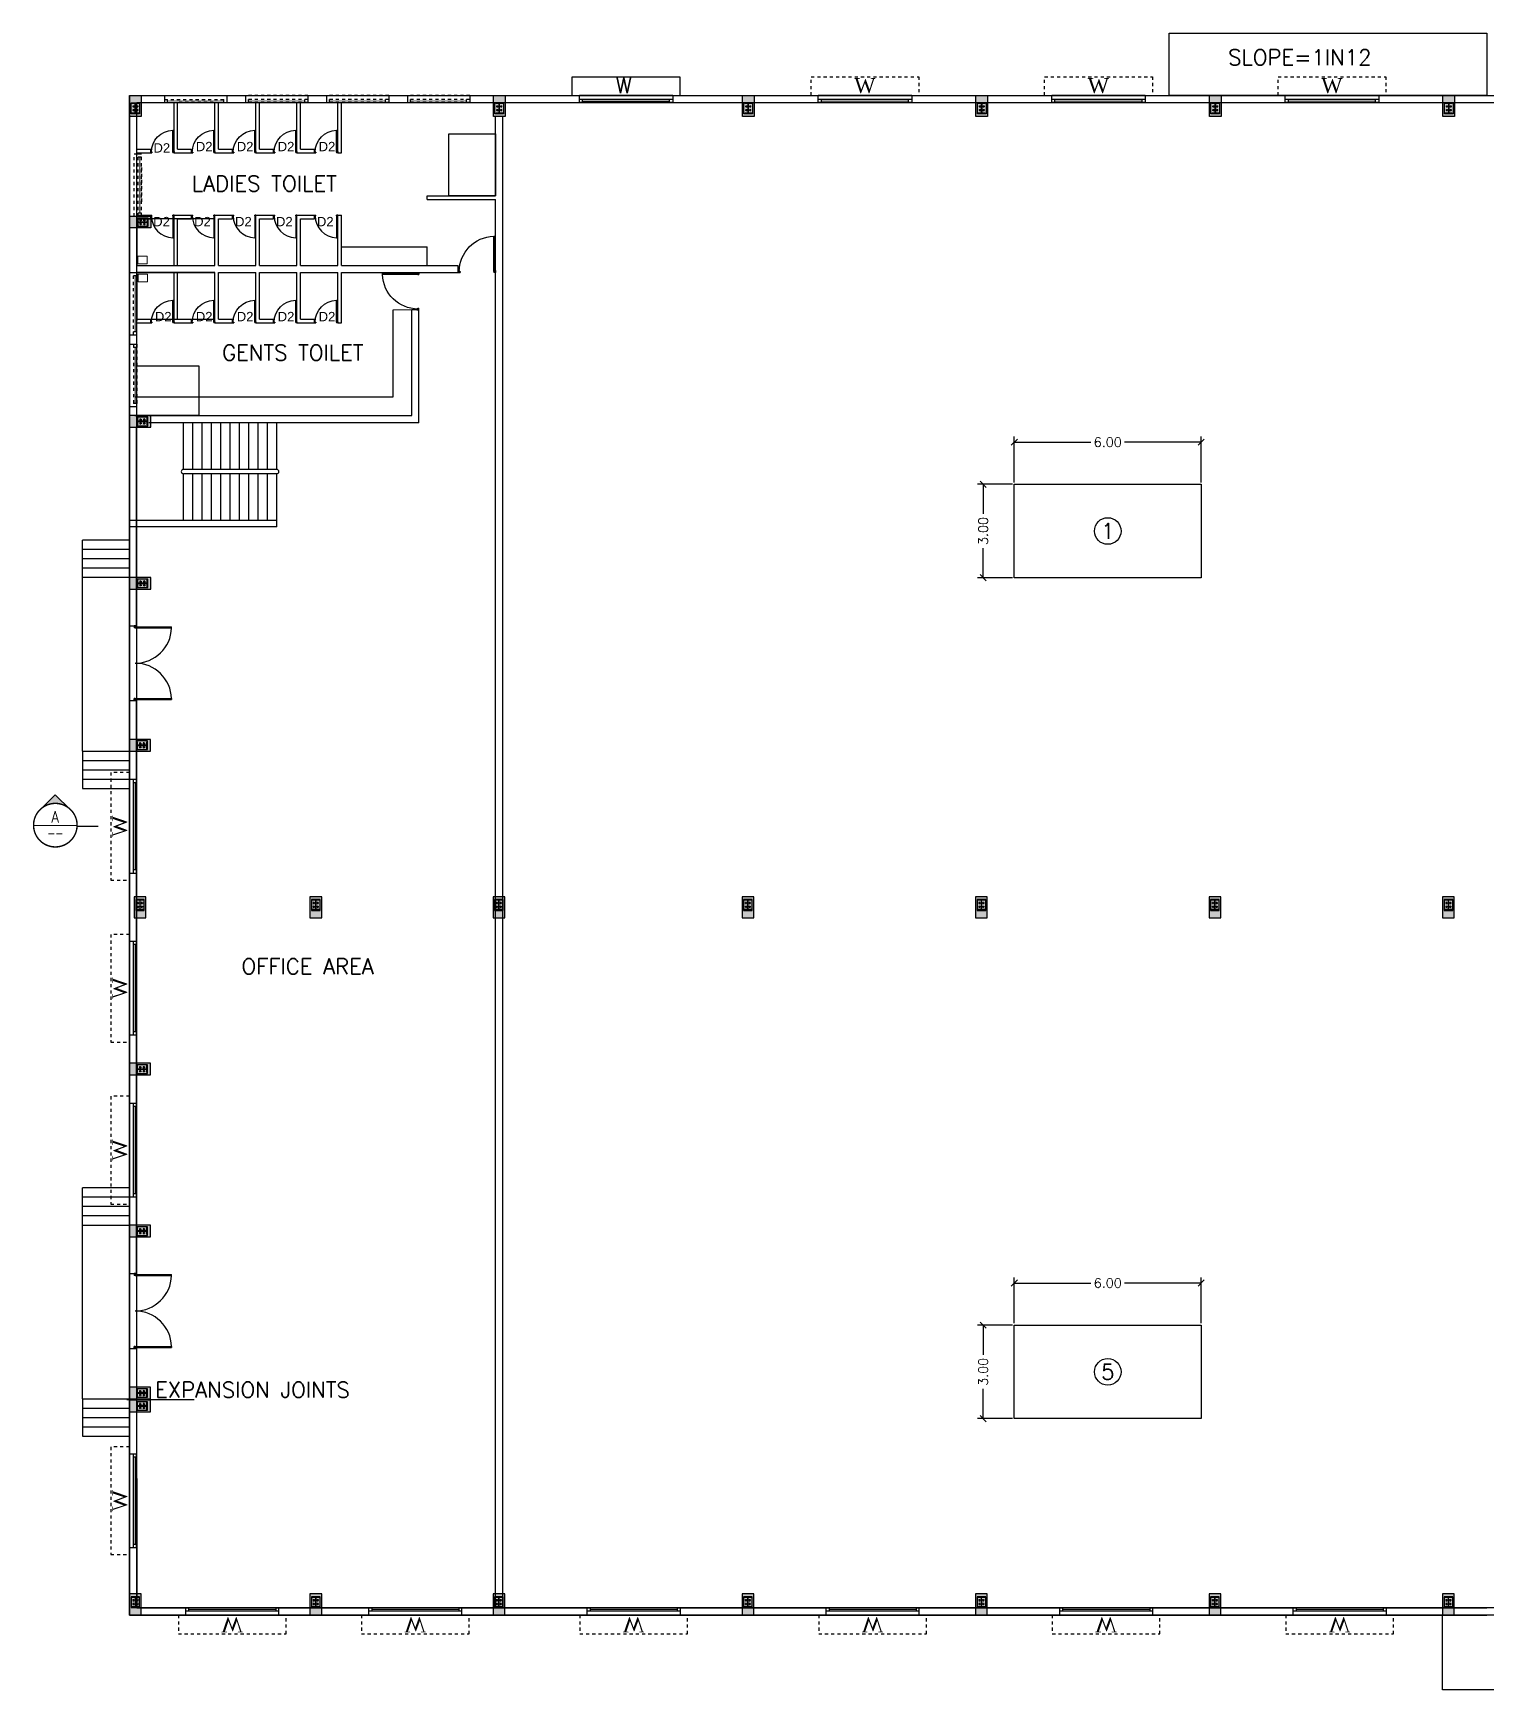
# Model space of a CAD drawing. Header units: metres. Extents: x 6804 to 7881, y 412 to 705.
# Drawn here: x 7270.3 to 7317, y 461.7 to 514.9 of the extents above; entities that cross this region are included whole.
import ezdxf
from ezdxf.enums import TextEntityAlignment as Align

# ---------------------------------------------------------------- set-up
doc = ezdxf.new("R2010")
doc.units = ezdxf.units.M
doc.header["$LTSCALE"] = 5
doc.header["$PDSIZE"] = -1
doc.linetypes.add('CONTINOUS', pattern=[0])
doc.linetypes.add('HIDDEN', pattern=[0.375, 0.25, -0.125])
doc.layers.get('0').update_dxf_attribs({"color": 8, "linetype": 'CONTINUOUS'})
doc.layers.get('DEFPOINTS').update_dxf_attribs({"color": 8, "linetype": 'CONTINUOUS'})
for name, color, linetype in [('BLK_1_COVERED_AREA', 140, 'CONTINUOUS'), ('BLK_1_FLR_0_BLT_UP_AREA', 45, 'CONTINUOUS'), ('BLK_1_FLR_0_CARPET_AREA', 14, 'CONTINUOUS'), ('BLK_1_FLR_0_REGULAR_ROOM_1', 4, 'CONTINUOUS'), ('BLK_1_FLR_0_URINAL', 235, 'CONTINUOUS'), ('BLK_1_FLR_0_WATER_CLOSET', 213, 'CONTINUOUS'), ('col', 8, 'CONTINUOUS'), ('DIM', 8, 'CONTINUOUS'), ('DOOR', 8, 'CONTINUOUS'), ('HATCH', 8, 'CONTINUOUS'), ('Steel', 1, 'CONTINUOUS'), ('TEXT NOTES', 200, 'CONTINUOUS'), ('thin', 1, 'CONTINUOUS'), ('WAL', 1, 'CONTINUOUS'), ('WALL', 3, 'CONTINUOUS'), ('WINDOW', 5, 'CONTINUOUS')]:
    doc.layers.add(name, color=color, linetype=linetype)
for name, color, linetype, lineweight in [('BLK_1_FLR_0_WASH', 243, 'CONTINUOUS', 5), ('C_ARCH_TEXT', 7, 'CONTINUOUS', 5), ('others', 8, 'CONTINUOUS', 15)]:
    doc.layers.add(name, color=color, linetype=linetype, lineweight=lineweight)
doc.styles.add('NOTES8-6', font='arial.ttf', dxfattribs={"height": 6})
doc.styles.add('ROMAND', font='ROMAND', dxfattribs={"height": 2.5})
doc.styles.add('ROMANS', font='romans')
doc.styles.add('ROMANTIC', font='romantic.ttf')
doc.styles.get("Standard").update_dxf_attribs({"font": 'arial.ttf'})
doc.dimstyles.new('FSO 100', dxfattribs={"dimtxt": 0.5, "dimasz": 0.5, "dimexe": 0.18, "dimexo": 0.0625, "dimgap": 0.09, "dimtad": 0, "dimzin": 0, "dimdsep": 46, "dimtxsty": 'ROMANS', "dimblk": 'OBLIQUE', "dimcen": 0.01, "dimclrd": 256, "dimclre": 256, "dimclrt": 7, "dimaunit": 1, "dimadec": 3, "dimazin": 0, "dimtfac": 1, "dimtofl": 0, "dimtmove": 1, "dimatfit": 3, "dimfxl": 0, "dimtolj": 1, "dimtzin": 0, "dimarcsym": 0})

# ---------------------------------------------------------------- blocks, each defined once
blk = doc.blocks.new('MFC1')
at = {"color": 252}
for p, q in [((-24, 60), (-96, 60)), ((-60, 96), (-60, 24)), ((96, 60), (24, 60)), ((60, 96), (60, 24)), ((-24, -60), (-96, -60)), ((-60, -24), (-60, -96)), ((96, -60), (24, -60)), ((60, -24), (60, -96))]:
    blk.add_line(p, q, dxfattribs=at)
at = {"color": 1}
for p, q in [((-3, 0), (3, 0)), ((0, -6.2), (0, 6.2))]:
    blk.add_line(p, q, dxfattribs=at)
blk.add_lwpolyline([(-137.5, 175), (137.5, 175), (137.5, -175), (-137.5, -175)], close=True)
for centre in [(-60, 60), (60, 60), (-60, -60), (60, -60)]:
    blk.add_circle(centre, 18)
at = {"layer": 'Steel'}
for points in [[(-112.5, 150), (-112.5, 162), (112.5, 162), (112.5, 150), (-112.5, 150)], [(-112.5, 150), (-112.5, 162), (112.5, 162), (112.5, 150), (-112.5, 150)], [(-112.5, 150), (-112.5, 162), (112.5, 162), (112.5, 150), (-112.5, 150)], [(-112.5, 150), (-112.5, 162), (112.5, 162), (112.5, 150), (-112.5, 150)], [(-112.5, 150), (-112.5, 162), (112.5, 162), (112.5, 150), (-112.5, 150)], [(-112.5, 150), (-112.5, 162), (112.5, 162), (112.5, 150), (-112.5, 150)], [(-112.5, 150), (-112.5, 162), (112.5, 162), (112.5, 150), (-112.5, 150)], [(-112.5, 150), (-112.5, 162), (112.5, 162), (112.5, 150), (-112.5, 150)], [(-112.5, 150), (-112.5, 162), (112.5, 162), (112.5, 150), (-112.5, 150)], [(-112.5, 150), (-112.5, 162), (112.5, 162), (112.5, 150), (-112.5, 150)], [(-112.5, 150), (-112.5, 162), (112.5, 162), (112.5, 150), (-112.5, 150)], [(-112.5, 150), (-112.5, 162), (112.5, 162), (112.5, 150), (-112.5, 150)], [(-112.5, 150), (-112.5, 162), (112.5, 162), (112.5, 150), (-112.5, 150)], [(-112.5, 150), (-112.5, 162), (112.5, 162), (112.5, 150), (-112.5, 150)], [(-112.5, 150), (-112.5, 162), (112.5, 162), (112.5, 150), (-112.5, 150)], [(-112.5, 150), (-112.5, 162), (112.5, 162), (112.5, 150), (-112.5, 150)], [(-112.5, 150), (-112.5, 162), (112.5, 162), (112.5, 150), (-112.5, 150)], [(-112.5, 150), (-112.5, 162), (112.5, 162), (112.5, 150), (-112.5, 150)], [(-112.5, 150), (-112.5, 162), (112.5, 162), (112.5, 150), (-112.5, 150)], [(-112.5, 150), (-112.5, 162), (112.5, 162), (112.5, 150), (-112.5, 150)], [(-112.5, 150), (-112.5, 162), (112.5, 162), (112.5, 150), (-112.5, 150)], [(-112.5, 150), (-112.5, 162), (112.5, 162), (112.5, 150), (-112.5, 150)], [(-3, 150), (3, 150), (3, -150), (-3, -150), (-3, 150)], [(-3, 150), (3, 150), (3, -150), (-3, -150), (-3, 150)], [(-3, 150), (3, 150), (3, -150), (-3, -150), (-3, 150)], [(-3, 150), (3, 150), (3, -150), (-3, -150), (-3, 150)], [(-3, 150), (3, 150), (3, -150), (-3, -150), (-3, 150)], [(-3, 150), (3, 150), (3, -150), (-3, -150), (-3, 150)], [(-3, 150), (3, 150), (3, -150), (-3, -150), (-3, 150)], [(-3, 150), (3, 150), (3, -150), (-3, -150), (-3, 150)], [(-3, 150), (3, 150), (3, -150), (-3, -150), (-3, 150)], [(-3, 150), (3, 150), (3, -150), (-3, -150), (-3, 150)], [(-3, 150), (3, 150), (3, -150), (-3, -150), (-3, 150)], [(-3, 150), (3, 150), (3, -150), (-3, -150), (-3, 150)], [(-3, 150), (3, 150), (3, -150), (-3, -150), (-3, 150)], [(-3, 150), (3, 150), (3, -150), (-3, -150), (-3, 150)], [(-3, 150), (3, 150), (3, -150), (-3, -150), (-3, 150)], [(-3, 150), (3, 150), (3, -150), (-3, -150), (-3, 150)], [(-3, 150), (3, 150), (3, -150), (-3, -150), (-3, 150)], [(-3, 150), (3, 150), (3, -150), (-3, -150), (-3, 150)], [(-3, 150), (3, 150), (3, -150), (-3, -150), (-3, 150)], [(-3, 150), (3, 150), (3, -150), (-3, -150), (-3, 150)], [(-3, 150), (3, 150), (3, -150), (-3, -150), (-3, 150)], [(-3, 150), (3, 150), (3, -150), (-3, -150), (-3, 150)], [(-112.5, -150), (-112.5, -162), (112.5, -162), (112.5, -150), (-112.5, -150)], [(-112.5, -150), (-112.5, -162), (112.5, -162), (112.5, -150), (-112.5, -150)], [(-112.5, -150), (-112.5, -162), (112.5, -162), (112.5, -150), (-112.5, -150)], [(-112.5, -150), (-112.5, -162), (112.5, -162), (112.5, -150), (-112.5, -150)], [(-112.5, -150), (-112.5, -162), (112.5, -162), (112.5, -150), (-112.5, -150)], [(-112.5, -150), (-112.5, -162), (112.5, -162), (112.5, -150), (-112.5, -150)], [(-112.5, -150), (-112.5, -162), (112.5, -162), (112.5, -150), (-112.5, -150)], [(-112.5, -150), (-112.5, -162), (112.5, -162), (112.5, -150), (-112.5, -150)], [(-112.5, -150), (-112.5, -162), (112.5, -162), (112.5, -150), (-112.5, -150)], [(-112.5, -150), (-112.5, -162), (112.5, -162), (112.5, -150), (-112.5, -150)], [(-112.5, -150), (-112.5, -162), (112.5, -162), (112.5, -150), (-112.5, -150)], [(-112.5, -150), (-112.5, -162), (112.5, -162), (112.5, -150), (-112.5, -150)], [(-112.5, -150), (-112.5, -162), (112.5, -162), (112.5, -150), (-112.5, -150)], [(-112.5, -150), (-112.5, -162), (112.5, -162), (112.5, -150), (-112.5, -150)], [(-112.5, -150), (-112.5, -162), (112.5, -162), (112.5, -150), (-112.5, -150)], [(-112.5, -150), (-112.5, -162), (112.5, -162), (112.5, -150), (-112.5, -150)], [(-112.5, -150), (-112.5, -162), (112.5, -162), (112.5, -150), (-112.5, -150)], [(-112.5, -150), (-112.5, -162), (112.5, -162), (112.5, -150), (-112.5, -150)], [(-112.5, -150), (-112.5, -162), (112.5, -162), (112.5, -150), (-112.5, -150)], [(-112.5, -150), (-112.5, -162), (112.5, -162), (112.5, -150), (-112.5, -150)], [(-112.5, -150), (-112.5, -162), (112.5, -162), (112.5, -150), (-112.5, -150)], [(-112.5, -150), (-112.5, -162), (112.5, -162), (112.5, -150), (-112.5, -150)]]:
    blk.add_lwpolyline(points, dxfattribs=at)
blk = doc.blocks.new('wsdefsegr')
at = {"layer": 'HATCH'}
h = blk.add_hatch(color=256, dxfattribs=at)
h.dxf.hatch_style = 1
h.paths.add_polyline_path([(9068, -5301), (9443, -5301), (9443, -4621), (9068, -4621)])
at = {"layer": 'col', "color": 5}
blk.add_lwpolyline([(9068, -4621), (9443, -4621), (9443, -5301), (9068, -5301)], close=True, dxfattribs=at)
blk.add_blockref('MFC1', (9255, -5036))
blk = doc.blocks.new('qawrdfw')
at = {"layer": 'DOOR'}
for p, q in [((8921.147, -5304.259), (8921.147, -5303.153)), ((8921.179, -5303.153), (8921.147, -5303.153)), ((8921.179, -5304.29), (8921.179, -5303.153)), ((8923.391, -5304.29), (8923.391, -5303.153)), ((8923.391, -5303.153), (8923.422, -5303.153)), ((8923.422, -5304.259), (8923.422, -5303.153)), ((8921.116, -5304.259), (8921.116, -5304.321)), ((8921.116, -5304.259), (8921.147, -5304.259)), ((8921.147, -5304.259), (8921.147, -5304.29)), ((8923.422, -5304.259), (8923.422, -5304.29)), ((8923.454, -5304.259), (8923.422, -5304.259)), ((8923.454, -5304.259), (8923.454, -5304.321)), ((8921.116, -5304.321), (8921.179, -5304.321)), ((8921.147, -5304.29), (8921.179, -5304.29)), ((8921.179, -5304.29), (8921.179, -5304.321)), ((8923.391, -5304.29), (8923.391, -5304.321)), ((8923.422, -5304.29), (8923.391, -5304.29)), ((8923.454, -5304.321), (8923.391, -5304.321))]:
    blk.add_line(p, q, dxfattribs=at)
for centre, start, end in [((8921.147, -5304.29), 0, 88.4257), ((8923.422, -5304.29), 91.5743, 180)]:
    blk.add_arc(centre, 1.137, start, end, dxfattribs=at)
blk = doc.blocks.new('WINDOW')
at = {"layer": 'WINDOW'}
for p, q in [((3000, 30), (0, 30)), ((0, -200), (0, 30)), ((3000, 30), (3000, -200)), ((3000, -101), (0, -101)), ((3000, -200), (0, -200)), ((100, -200), (100, -101)), ((2900, -200), (2900, -101))]:
    blk.add_line(p, q, dxfattribs=at)
at = {"layer": 'WINDOW', "color": 253, "linetype": 'HIDDEN', "ltscale": 12}
blk.add_lwpolyline([(-230, 30), (-230, 630), (3230, 630), (3230, 30)], dxfattribs=at)
at = {"layer": 'WINDOW', "const_width": 30}
blk.add_lwpolyline([(100, -150), (2900, -150)], dxfattribs=at)
at = {"linetype": 'CONTINOUS', "ltscale": 2, "style": 'ROMANTIC'}
blk.add_text('W', height=480, dxfattribs=at).set_placement((1154, 106))
at = {"linetype": 'CONTINOUS', "ltscale": 2}
blk.add_text('ASDFASDF', height=0.55, dxfattribs=at).set_placement((284, -754))
blk = doc.blocks.new('*U18')
at = {"layer": 'DOOR', "color": 11}
for p, q in [((2, 4), (2, 74.8)), ((4, 74.8), (2, 74.8)), ((4, 2), (4, 74.8)), ((0, 4), (0, 0)), ((0, 4), (2, 4)), ((0, 0), (4, 0)), ((2, 4), (2, 2)), ((2, 2), (4, 2)), ((4, 2), (4, 0)), ((72.8, 2), (72.8, 0)), ((74.8, 2), (72.8, 2)), ((76.8, 0), (72.8, 0)), ((76.8, 4), (74.8, 4)), ((74.8, 4), (74.8, 2)), ((76.8, 4), (76.8, 0))]:
    blk.add_line(p, q, dxfattribs=at)
blk.add_arc((2, 2), 72.8, 0, 88.4257, dxfattribs=at)
blk = doc.blocks.new('A$C294D00C3')
at = {"layer": 'C_ARCH_TEXT'}
blk.add_hatch(color=256, dxfattribs=at).paths.add_polyline_path([(0, 10.76), (-5.3, 5.46, -0.414214), (5.3, 5.46)])
blk.add_line((-7.5, 0), (7.5, 0), dxfattribs=at)
at = {"layer": 'C_ARCH_TEXT', "const_width": 0.5}
blk.add_lwpolyline([(0.01, -7.51, 761.525483), (-0.03, -7.51)], format="xyb", dxfattribs=at)
at = {"layer": 'C_ARCH_TEXT'}
blk.add_lwpolyline([(5.3, 5.46), (0, 10.76), (-5.3, 5.46)], dxfattribs=at)
at = {"layer": 'C_ARCH_TEXT', "const_width": 0.5}
blk.add_lwpolyline([(-15, -0.29), (-7.5, -0.29)], dxfattribs=at)
at = {"layer": 'C_ARCH_TEXT', "width": 0.85}
for tag, height, style, p in [('B', 4, 'ROMAND', (0, 1)), ('-', 3, 'ROMANS', (0, -4.25))]:
    blk.add_attdef(tag, text='', height=height, dxfattribs=dict(at, style=style)).set_placement(p, align=Align.CENTER)
blk = doc.blocks.new('HFNKL536216')
at = {"layer": 'WALL'}
for p, q in [((8352.627, -6103.558), (8352.857, -6103.558)), ((8352.627, -6105.558), (8352.857, -6105.558))]:
    blk.add_line(p, q, dxfattribs=at)
at = {"layer": 'WINDOW', "linetype": 'HIDDEN', "ltscale": 0.01}
for p, q in [((8352.627, -6103.558), (8352.627, -6105.558)), ((8352.757, -6103.558), (8352.757, -6105.558)), ((8352.857, -6103.558), (8352.857, -6105.558)), ((8352.857, -6103.658), (8352.757, -6103.658)), ((8352.857, -6105.123), (8352.857, -6103.923)), ((8352.857, -6105.458), (8352.757, -6105.458))]:
    blk.add_line(p, q, dxfattribs=at)
at = {"layer": 'WINDOW', "linetype": 'HIDDEN', "ltscale": 0.01, "const_width": 0.03}
blk.add_lwpolyline([(8352.807, -6105.458), (8352.807, -6103.658)], dxfattribs=at)
blk = doc.blocks.new('*U6')
at = {"layer": 'DOOR', "color": 11}
for p, q in [((1.2, 2.5), (1.2, 46.7)), ((2.5, 46.7), (1.2, 46.7)), ((2.5, 1.2), (2.5, 46.7)), ((0, 2.5), (0, 0)), ((0, 2.5), (1.2, 2.5)), ((0, 0), (2.5, 0)), ((1.2, 2.5), (1.2, 1.2)), ((1.2, 1.2), (2.5, 1.2)), ((2.5, 1.2), (2.5, 0)), ((45.5, 1.2), (45.5, 0)), ((46.7, 1.2), (45.5, 1.2)), ((48, 0), (45.5, 0)), ((48, 2.5), (46.7, 2.5)), ((46.7, 2.5), (46.7, 1.2)), ((48, 2.5), (48, 0))]:
    blk.add_line(p, q, dxfattribs=at)
blk.add_arc((1.2, 1.2), 45.5, 0, 88.4257, dxfattribs=at)
blk = doc.blocks.new('_Oblique')
at = {"color": 0, "linetype": 'ByBlock', "lineweight": -2}
blk.add_line((-0.5, -0.5), (0.5, 0.5), dxfattribs=at)
blk = doc.blocks.new('*D82')
at = {"layer": 'DEFPOINTS', "color": 0, "ltscale": 2}
for p in [(7301.783, 473.424), (7300.783, 470.424), (7301.783, 470.424)]:
    blk.add_point(p, dxfattribs=at)
at = {"layer": 'DIM', "lineweight": -2, "ltscale": 2}
for p, q in [((7301.721, 473.424), (7300.603, 473.424)), ((7300.783, 473.424), (7300.783, 472.471)), ((7300.783, 470.424), (7300.783, 471.377)), ((7301.721, 470.424), (7300.603, 470.424))]:
    blk.add_line(p, q, dxfattribs=at)
at = {"layer": 'DIM', "lineweight": -2, "ltscale": 2, "xscale": 0.2, "yscale": 0.2, "zscale": 0.2}
for p, rotation in [((7300.783, 473.424), 90), ((7300.783, 470.424), 270)]:
    blk.add_blockref('_Oblique', p, dxfattribs=dict(at, rotation=rotation))
at = {"layer": 'DIM', "color": 7, "ltscale": 2, "insert": (7300.783, 471.924), "char_height": 0.3, "attachment_point": 5, "rotation": 90, "style": 'ROMANS'}
blk.add_mtext('\\A1;3.00', dxfattribs=at)
blk = doc.blocks.new('*D83')
at = {"layer": 'DEFPOINTS', "color": 0, "ltscale": 2}
for p in [(7301.783, 474.776), (7301.783, 473.424), (7307.783, 473.424)]:
    blk.add_point(p, dxfattribs=at)
at = {"layer": 'DIM', "lineweight": -2, "ltscale": 2}
for p, q in [((7301.783, 473.487), (7301.783, 474.956)), ((7301.783, 474.776), (7304.243, 474.776)), ((7307.783, 474.776), (7305.323, 474.776)), ((7307.783, 473.487), (7307.783, 474.956))]:
    blk.add_line(p, q, dxfattribs=at)
at = {"layer": 'DIM', "lineweight": -2, "ltscale": 2, "xscale": 0.2, "yscale": 0.2, "zscale": 0.2}
for p, rotation in [((7301.783, 474.776), 179.9999999999479), ((7307.783, 474.776), 359.9999999999479)]:
    blk.add_blockref('_Oblique', p, dxfattribs=dict(at, rotation=rotation))
at = {"layer": 'DIM', "color": 7, "ltscale": 2, "insert": (7304.783, 474.776), "char_height": 0.3, "attachment_point": 5, "style": 'ROMANS'}
blk.add_mtext('\\A1;6.00', dxfattribs=at)
blk = doc.blocks.new('*D84')
at = {"layer": 'DEFPOINTS', "color": 0, "ltscale": 2}
for p in [(7301.783, 500.424), (7300.783, 497.424), (7301.783, 497.424)]:
    blk.add_point(p, dxfattribs=at)
at = {"layer": 'DIM', "lineweight": -2, "ltscale": 2}
for p, q in [((7301.721, 500.424), (7300.603, 500.424)), ((7300.783, 500.424), (7300.783, 499.471)), ((7300.783, 497.424), (7300.783, 498.377)), ((7301.721, 497.424), (7300.603, 497.424))]:
    blk.add_line(p, q, dxfattribs=at)
at = {"layer": 'DIM', "lineweight": -2, "ltscale": 2, "xscale": 0.2, "yscale": 0.2, "zscale": 0.2}
for p, rotation in [((7300.783, 500.424), 90), ((7300.783, 497.424), 270)]:
    blk.add_blockref('_Oblique', p, dxfattribs=dict(at, rotation=rotation))
at = {"layer": 'DIM', "color": 7, "ltscale": 2, "insert": (7300.783, 498.924), "char_height": 0.3, "attachment_point": 5, "rotation": 90, "style": 'ROMANS'}
blk.add_mtext('\\A1;3.00', dxfattribs=at)
blk = doc.blocks.new('*D85')
at = {"layer": 'DEFPOINTS', "color": 0, "ltscale": 2}
for p in [(7301.783, 501.776), (7301.783, 500.424), (7307.783, 500.424)]:
    blk.add_point(p, dxfattribs=at)
at = {"layer": 'DIM', "lineweight": -2, "ltscale": 2}
for p, q in [((7301.783, 500.487), (7301.783, 501.956)), ((7301.783, 501.776), (7304.243, 501.776)), ((7307.783, 501.776), (7305.323, 501.776)), ((7307.783, 500.487), (7307.783, 501.956))]:
    blk.add_line(p, q, dxfattribs=at)
at = {"layer": 'DIM', "lineweight": -2, "ltscale": 2, "xscale": 0.2, "yscale": 0.2, "zscale": 0.2}
for p, rotation in [((7301.783, 501.776), 179.9999999999479), ((7307.783, 501.776), 359.9999999999479)]:
    blk.add_blockref('_Oblique', p, dxfattribs=dict(at, rotation=rotation))
at = {"layer": 'DIM', "color": 7, "ltscale": 2, "insert": (7304.783, 501.776), "char_height": 0.3, "attachment_point": 5, "style": 'ROMANS'}
blk.add_mtext('\\A1;6.00', dxfattribs=at)

msp = doc.modelspace()

# ---------------------------------------------------------------- linework, layer by layer
at = {"layer": 'BLK_1_COVERED_AREA'}
msp.add_lwpolyline([(7273.365, 512.912), (7476.665, 512.912), (7476.665, 464.112), (7273.365, 464.112)], close=True, dxfattribs=at)
at = {"layer": 'BLK_1_FLR_0_BLT_UP_AREA', "color": 45}
msp.add_lwpolyline([(7273.365, 512.912), (7476.665, 512.912), (7476.665, 464.112), (7273.365, 464.112)], close=True, dxfattribs=at)
at = {"layer": 'BLK_1_FLR_0_CARPET_AREA', "color": 14}
msp.add_lwpolyline([(7273.595, 512.682), (7476.444, 512.682), (7476.444, 464.342), (7273.595, 464.342)], close=True, dxfattribs=at)
at = {"layer": 'BLK_1_FLR_0_REGULAR_ROOM_1', "color": 4}
msp.add_lwpolyline([(7273.595, 512.682), (7476.444, 512.682), (7476.444, 464.342), (7273.595, 464.342)], close=True, dxfattribs=at)
at = {"layer": 'BLK_1_FLR_0_URINAL', "ltscale": 400}
msp.add_lwpolyline([(7275.595, 504.231), (7275.595, 502.631), (7273.595, 502.631), (7273.595, 504.231)], close=True, dxfattribs=at)
at = {"layer": 'BLK_1_FLR_0_WASH', "color": 60}
for points in [[(7273.634, 507.503), (7273.934, 507.503), (7273.934, 507.748), (7273.634, 507.748)], [(7273.641, 506.931), (7273.941, 506.931), (7273.941, 507.176), (7273.641, 507.176)]]:
    msp.add_lwpolyline(points, close=True, dxfattribs=at)
at = {"layer": 'BLK_1_FLR_0_WATER_CLOSET', "ltscale": 400}
msp.add_lwpolyline([(7283.624, 511.682), (7285.124, 511.682), (7285.124, 509.682), (7283.624, 509.682)], close=True, dxfattribs=at)
at = {"layer": 'BLK_1_FLR_0_WATER_CLOSET', "color": 1, "ltscale": 400}
msp.add_lwpolyline([(7273.595, 507.452), (7276.11, 507.452), (7276.11, 508.948), (7273.595, 508.948)], close=True, dxfattribs=at)
at = {"layer": 'BLK_1_FLR_0_WATER_CLOSET', "color": 2, "ltscale": 400}
msp.add_lwpolyline([(7273.595, 505.722), (7276.11, 505.722), (7276.11, 507.222), (7273.595, 507.222)], close=True, dxfattribs=at)
at = {"layer": 'DIM', "color": 0, "ltscale": 2}
msp.add_lwpolyline([(7316.96, 514.912), (7316.96, 512.912), (7306.76, 512.912), (7306.76, 514.912)], close=True, dxfattribs=at)
at = {"layer": 'DIM', "color": 0, "linetype": 'CONTINOUS'}
for centre in [(7304.783, 498.924), (7304.783, 471.924)]:
    msp.add_circle(centre, 0.427, dxfattribs=at)
at = {"layer": 'DOOR'}
for p in [(7280.17, 508.052), (7282.924, 507.452)]:
    msp.add_line(p, (7282.924, 508.052), dxfattribs=at)
at = {"layer": 'others', "color": 3}
msp.add_line((7281.83, 506.022), (7282.43, 506.022), dxfattribs=at)
at = {"layer": 'TEXT NOTES', "color": 4}
for points in [[(7301.783, 500.424), (7307.783, 500.424), (7307.783, 497.424), (7301.783, 497.424)], [(7301.783, 473.424), (7307.783, 473.424), (7307.783, 470.424), (7301.783, 470.424)]]:
    msp.add_lwpolyline(points, close=True, dxfattribs=at)
at = {"layer": 'thin'}
for p, q in [((7275.094, 500.901), (7275.094, 502.401)), ((7275.394, 500.901), (7275.394, 502.401)), ((7275.694, 500.901), (7275.694, 502.401)), ((7275.994, 500.901), (7275.994, 502.401)), ((7276.294, 500.901), (7276.294, 502.401)), ((7276.594, 500.901), (7276.594, 502.401)), ((7276.894, 500.901), (7276.894, 502.401)), ((7277.194, 500.901), (7277.194, 502.401)), ((7277.494, 500.901), (7277.494, 502.401)), ((7277.794, 500.901), (7277.794, 502.401)), ((7278.094, 500.901), (7278.094, 502.401)), ((7278.094, 500.901), (7275.094, 500.901)), ((7275.094, 499.261), (7275.094, 500.761)), ((7278.094, 500.761), (7275.094, 500.761)), ((7275.394, 499.261), (7275.394, 500.761)), ((7275.694, 499.261), (7275.694, 500.761)), ((7275.994, 499.261), (7275.994, 500.761)), ((7276.294, 499.261), (7276.294, 500.761)), ((7276.594, 499.261), (7276.594, 500.761)), ((7276.894, 499.261), (7276.894, 500.761)), ((7277.194, 499.261), (7277.194, 500.761)), ((7277.494, 499.261), (7277.494, 500.761)), ((7277.794, 499.261), (7277.794, 500.761)), ((7278.094, 499.261), (7278.094, 500.761)), ((7271.855, 491.856), (7271.855, 498.631)), ((7273.355, 498.631), (7271.855, 498.631)), ((7273.355, 498.331), (7271.855, 498.331)), ((7273.355, 498.031), (7271.855, 498.031)), ((7273.355, 497.731), (7271.855, 497.731)), ((7273.355, 497.431), (7271.855, 497.431)), ((7271.855, 491.856), (7273.355, 491.856)), ((7271.855, 491.856), (7271.855, 490.656)), ((7271.855, 491.556), (7273.355, 491.556)), ((7271.855, 491.256), (7273.355, 491.256)), ((7271.855, 490.956), (7273.355, 490.956)), ((7271.855, 490.656), (7273.355, 490.656)), ((7271.855, 471.056), (7271.855, 477.831)), ((7273.355, 477.831), (7271.855, 477.831)), ((7273.355, 477.531), (7271.855, 477.531)), ((7273.355, 477.231), (7271.855, 477.231)), ((7273.355, 476.931), (7271.855, 476.931)), ((7271.855, 476.631), (7273.355, 476.631)), ((7271.855, 471.056), (7273.355, 471.056)), ((7271.855, 471.056), (7271.855, 469.856)), ((7271.855, 470.756), (7273.355, 470.756)), ((7271.855, 470.456), (7273.355, 470.456)), ((7271.855, 470.156), (7273.355, 470.156)), ((7271.855, 469.856), (7273.355, 469.856))]:
    msp.add_line(p, q, dxfattribs=at)
msp.add_lwpolyline([(7330.913, 464.112), (7330.913, 461.712), (7315.538, 461.712), (7315.538, 464.112)], dxfattribs=at)
for centre, start, end in [((7275.094, 500.831), 90, 270), ((7278.094, 500.831), 270, 90)]:
    msp.add_arc(centre, 0.0702, start, end, dxfattribs=at)
at = {"layer": 'WAL', "linetype": 'CONTINOUS', "ltscale": 2}
msp.add_line((7273.274, 471.035), (7275.437, 471.035), dxfattribs=at)
at = {"layer": 'WALL'}
for p, q in [((7273.365, 512.912), (7316.96, 512.912)), ((7273.365, 512.912), (7273.365, 495.878)), ((7273.595, 511.182), (7273.595, 512.682)), ((7273.595, 512.682), (7274.795, 512.682)), ((7274.795, 511.067), (7274.795, 512.682)), ((7274.91, 512.682), (7276.11, 512.682)), ((7274.91, 511.182), (7274.91, 512.682)), ((7276.11, 511.067), (7276.11, 512.682)), ((7276.225, 512.682), (7277.425, 512.682)), ((7276.225, 511.182), (7276.225, 512.682)), ((7277.425, 511.067), (7277.425, 512.682)), ((7277.54, 512.682), (7278.74, 512.682)), ((7277.54, 511.182), (7277.54, 512.682)), ((7278.74, 511.067), (7278.74, 512.682)), ((7278.855, 512.682), (7280.055, 512.682)), ((7278.855, 511.182), (7278.855, 512.682)), ((7280.055, 511.067), (7280.055, 512.682)), ((7280.17, 512.682), (7285.051, 512.682)), ((7280.17, 511.067), (7280.17, 512.682)), ((7285.124, 509.682), (7285.124, 512.232)), ((7285.354, 464.342), (7285.354, 512.232)), ((7273.595, 511.182), (7274.045, 511.182)), ((7273.595, 509.067), (7273.595, 511.067)), ((7273.595, 511.067), (7274.045, 511.067)), ((7274.045, 511.067), (7274.045, 511.182)), ((7274.795, 511.067), (7275.36, 511.067)), ((7274.91, 511.182), (7275.36, 511.182)), ((7275.36, 511.067), (7275.36, 511.182)), ((7276.11, 511.067), (7276.675, 511.067)), ((7276.225, 511.182), (7276.675, 511.182)), ((7276.675, 511.067), (7276.675, 511.182)), ((7277.425, 511.067), (7277.99, 511.067)), ((7277.54, 511.182), (7277.99, 511.182)), ((7277.99, 511.067), (7277.99, 511.182)), ((7278.74, 511.067), (7279.305, 511.067)), ((7278.855, 511.182), (7279.305, 511.182)), ((7279.305, 511.067), (7279.305, 511.182)), ((7280.055, 511.067), (7280.17, 511.067)), ((7282.924, 509.682), (7285.124, 509.682)), ((7282.924, 509.567), (7282.924, 509.682)), ((7282.924, 509.567), (7285.124, 509.567)), ((7285.124, 464.342), (7285.124, 509.567)), ((7273.595, 509.067), (7274.045, 509.067)), ((7273.595, 507.452), (7273.595, 508.952)), ((7273.595, 508.952), (7274.045, 508.952)), ((7274.045, 508.952), (7274.045, 509.067)), ((7274.795, 509.067), (7275.36, 509.067)), ((7274.795, 507.452), (7274.795, 509.067)), ((7274.91, 508.952), (7275.36, 508.952)), ((7274.91, 507.452), (7274.91, 508.952)), ((7275.36, 508.952), (7275.36, 509.067)), ((7276.11, 509.067), (7276.675, 509.067)), ((7276.11, 507.452), (7276.11, 509.067)), ((7276.225, 508.952), (7276.675, 508.952)), ((7276.225, 507.452), (7276.225, 508.952)), ((7276.675, 508.952), (7276.675, 509.067)), ((7277.425, 509.067), (7277.99, 509.067)), ((7277.425, 507.452), (7277.425, 509.067)), ((7277.54, 508.952), (7277.99, 508.952)), ((7277.54, 507.452), (7277.54, 508.952)), ((7277.99, 508.952), (7277.99, 509.067)), ((7278.74, 509.067), (7279.305, 509.067)), ((7278.74, 507.452), (7278.74, 509.067)), ((7278.855, 508.952), (7279.305, 508.952)), ((7278.855, 507.452), (7278.855, 508.952)), ((7279.305, 508.952), (7279.305, 509.067)), ((7280.055, 509.067), (7280.17, 509.067)), ((7280.055, 507.452), (7280.055, 509.067)), ((7280.17, 507.452), (7280.17, 509.067)), ((7273.365, 507.436), (7273.365, 490.403)), ((7273.595, 507.452), (7274.795, 507.452)), ((7273.595, 505.722), (7273.595, 507.222)), ((7273.595, 507.222), (7276.11, 507.222)), ((7274.795, 505.607), (7274.795, 507.222)), ((7274.91, 507.452), (7276.11, 507.452)), ((7274.91, 505.722), (7274.91, 507.222)), ((7276.11, 505.607), (7276.11, 507.222)), ((7276.225, 507.452), (7277.425, 507.452)), ((7276.225, 507.222), (7277.425, 507.222)), ((7276.225, 505.722), (7276.225, 507.222)), ((7277.425, 505.607), (7277.425, 507.222)), ((7277.54, 507.452), (7278.74, 507.452)), ((7277.54, 507.222), (7278.74, 507.222)), ((7277.54, 505.722), (7277.54, 507.222)), ((7278.74, 505.607), (7278.74, 507.222)), ((7278.855, 507.452), (7280.055, 507.452)), ((7278.855, 507.222), (7280.055, 507.222)), ((7278.855, 505.722), (7278.855, 507.222)), ((7280.055, 505.607), (7280.055, 507.222)), ((7280.17, 507.452), (7283.924, 507.452)), ((7280.17, 505.607), (7280.17, 507.222)), ((7280.17, 507.222), (7283.924, 507.222)), ((7283.924, 507.222), (7283.924, 507.452)), ((7282.66, 506.022), (7282.43, 506.022)), ((7282.66, 502.401), (7282.66, 506.022)), ((7273.595, 505.722), (7274.045, 505.722)), ((7273.595, 502.631), (7273.595, 505.607)), ((7273.595, 505.607), (7274.045, 505.607)), ((7274.045, 505.607), (7274.045, 505.722)), ((7274.795, 505.607), (7275.36, 505.607)), ((7274.91, 505.722), (7275.36, 505.722)), ((7275.36, 505.607), (7275.36, 505.722)), ((7276.11, 505.607), (7276.675, 505.607)), ((7276.225, 505.722), (7276.675, 505.722)), ((7276.675, 505.607), (7276.675, 505.722)), ((7277.425, 505.607), (7277.99, 505.607)), ((7277.54, 505.722), (7277.99, 505.722)), ((7277.99, 505.607), (7277.99, 505.722)), ((7278.74, 505.607), (7279.305, 505.607)), ((7278.855, 505.722), (7279.305, 505.722)), ((7279.305, 505.607), (7279.305, 505.722)), ((7280.055, 505.607), (7280.17, 505.607)), ((7273.594, 495.878), (7273.594, 502.256)), ((7282.66, 502.401), (7273.981, 502.401)), ((7278.094, 499.261), (7273.365, 499.261)), ((7278.094, 499.061), (7273.365, 499.061)), ((7278.094, 499.061), (7278.094, 499.261)), ((7273.365, 498.756), (7273.365, 498.756)), ((7273.365, 495.878), (7273.594, 495.878)), ((7273.365, 493.478), (7273.364, 475.078)), ((7273.365, 493.478), (7273.594, 493.478)), ((7273.594, 475.078), (7273.594, 493.478)), ((7273.364, 475.078), (7273.594, 475.078)), ((7273.364, 472.678), (7273.594, 472.678))]:
    msp.add_line(p, q, dxfattribs=at)
for points in [[(7285.426, 512.682), (7316.96, 512.682)], [(7273.531, 503.231), (7281.83, 503.231), (7281.83, 506.022)], [(7273.531, 502.631), (7282.43, 502.631), (7282.43, 506.022)], [(7273.364, 476.068), (7273.365, 464.112), (7316.96, 464.112)], [(7273.594, 472.678), (7273.595, 464.342), (7316.96, 464.342)]]:
    msp.add_lwpolyline(points, dxfattribs=at)
at = {"layer": 'WINDOW'}
for p, q in [((7290.813, 512.912), (7287.813, 512.912)), ((7287.813, 512.682), (7287.813, 512.912)), ((7290.813, 512.912), (7290.813, 512.682)), ((7290.813, 512.781), (7287.813, 512.781)), ((7290.813, 512.682), (7287.813, 512.682)), ((7287.913, 512.682), (7287.913, 512.781)), ((7290.713, 512.682), (7290.713, 512.781))]:
    msp.add_line(p, q, dxfattribs=at)
at = {"layer": 'WINDOW', "color": 253, "linetype": 'HIDDEN', "ltscale": 12}
msp.add_lwpolyline([(7287.583, 512.912), (7287.583, 513.512), (7291.043, 513.512), (7291.043, 512.912)], dxfattribs=at)
at = {"layer": 'WINDOW', "const_width": 0.03}
msp.add_lwpolyline([(7287.913, 512.731), (7290.713, 512.731)], dxfattribs=at)

# ---------------------------------------------------------------- block references
at = {"layer": 'C_ARCH_TEXT'}
ref = msp.add_blockref('A$C294D00C3', (7270.981, 489.469), dxfattribs=dict(at, xscale=-0.0918750000000728, yscale=0.0918750000000159, zscale=0.091875))
ref.add_attrib('B', 'A', dxfattribs={"height": 0.367, "style": 'ROMAND', "width": 0.85}).set_placement((7270.981, 489.56), align=Align.CENTER)
ref.add_attrib('-', '--', dxfattribs={"height": 0.2756, "style": 'ROMANS', "width": 0.85}).set_placement((7270.981, 489.078), align=Align.CENTER)
at = {"layer": 'DIM', "xscale": -1}
for p, rotation in [((1170.931, 8865.539), 90), ((-1079.112, -5594.526), 180), ((-1079.262, -5598.337), 180)]:
    msp.add_blockref('HFNKL536216', p, dxfattribs=dict(at, rotation=rotation))
at = {"layer": 'DIM', "rotation": 270}
for p in [(13382.648, 8865.539), (13385.248, 8865.539), (13387.848, 8865.539)]:
    msp.add_blockref('HFNKL536216', p, dxfattribs=at)
at = {"layer": 'DIM'}
msp.add_blockref('HFNKL536216', (-1079.262, 6608.48), dxfattribs=at)
at = {"layer": 'DOOR', "xscale": -0.015625, "yscale": 0.015625, "zscale": 0.0156250000000024}
for name, p in [('*U6', (7274.795, 511.067)), ('*U6', (7276.11, 511.067)), ('*U6', (7277.425, 511.067)), ('*U6', (7278.74, 511.067)), ('*U6', (7280.055, 511.067)), ('*U18', (7285.124, 507.222)), ('*U6', (7274.795, 505.607)), ('*U6', (7276.11, 505.607)), ('*U6', (7277.425, 505.607)), ('*U6', (7278.74, 505.607)), ('*U6', (7280.055, 505.607))]:
    msp.add_blockref(name, p, dxfattribs=at)
at = {"layer": 'DOOR', "yscale": 0.015625}
for name, p, xscale, zscale, rotation in [('*U6', (7274.795, 509.067), 0.015625, 0.015625, 180), ('*U6', (7276.11, 509.067), 0.015625, 0.015625, 180), ('*U6', (7277.425, 509.067), 0.015625, 0.015625, 180), ('*U6', (7278.74, 509.067), 0.015625, 0.015625, 180), ('*U18', (7282.66, 507.222), -0.015625, 0.0156250000000024, 90)]:
    msp.add_blockref(name, p, dxfattribs=dict(at, xscale=xscale, zscale=zscale, rotation=rotation))
at = {"layer": 'others', "color": 3, "xscale": 1.026737967913788, "yscale": 1.026737967913788, "zscale": 1.026737967913788, "rotation": 270}
for p in [(12719.663, 9655.527), (12719.663, 9634.727)]:
    msp.add_blockref('qawrdfw', p, dxfattribs=at)
at = {"layer": 'TEXT NOTES', "ltscale": 10, "xscale": 0.015625, "yscale": 0.015625, "zscale": 0.015625, "rotation": 180}
msp.add_blockref('*U6', (7280.055, 509.067), dxfattribs=at)
at = {"layer": 'WALL', "xscale": 0.0009999999999764, "yscale": 0.0009999999999764, "zscale": 0.0009999999999764}
for p in [(7264.297, 517.533), (7275.983, 517.533), (7283.981, 517.533), (7291.481, 517.533), (7298.981, 517.533), (7306.481, 517.533)]:
    msp.add_blockref('wsdefsegr', p, dxfattribs=at)
at = {"layer": 'WALL', "yscale": 0.0009999999999764}
for p, xscale, zscale, rotation in [((7268.743, 499.589), 0.0009999999999764, 0.0009999999999764, 90), ((7268.743, 511.699), -0.0009999999999764, 0.001, 90), ((7268.743, 506.499), -0.0009999999999764, 0.001, 90), ((7268.733, 501.299), -0.0009999999999764, 0.001, 90), ((7264.447, 481.881), -0.0009999999999764, 0.001, 180), ((7270.093, 481.881), -0.0009999999999764, 0.001, 180), ((7275.972, 481.881), -0.0009999999999764, 0.001, 180), ((7283.97, 481.881), -0.0009999999999764, 0.001, 180), ((7291.47, 481.881), -0.0009999999999764, 0.001, 180), ((7298.97, 481.881), -0.0009999999999764, 0.001, 180), ((7306.47, 481.881), -0.0009999999999764, 0.001, 180), ((7268.733, 490.899), -0.0009999999999764, 0.001, 90), ((7268.733, 485.699), -0.0009999999999764, 0.001, 90), ((7268.733, 480.499), -0.0009999999999764, 0.001, 90), ((7268.733, 480.083), -0.0009999999999764, 0.001, 90), ((7264.297, 459.491), -0.0009999999999764, 0.001, 180), ((7270.093, 459.491), -0.0009999999999764, 0.001, 180), ((7275.972, 459.491), -0.0009999999999764, 0.001, 180), ((7283.97, 459.491), -0.0009999999999764, 0.001, 180), ((7291.47, 459.491), -0.0009999999999764, 0.001, 180), ((7298.97, 459.491), -0.0009999999999764, 0.001, 180), ((7306.47, 459.491), -0.0009999999999764, 0.001, 180)]:
    msp.add_blockref('wsdefsegr', p, dxfattribs=dict(at, xscale=xscale, zscale=zscale, rotation=rotation))
at = {"layer": 'WINDOW', "lineweight": 18, "xscale": 0.0009999999999764, "yscale": 0.0009999999999764, "zscale": 0.0009999999999764}
for p in [(7295.487, 512.882), (7302.987, 512.882), (7310.487, 512.882)]:
    msp.add_blockref('WINDOW', p, dxfattribs=at)
at = {"layer": 'WINDOW', "lineweight": 18, "xscale": -0.0009999999999764, "yscale": 0.0009999999999764, "zscale": 0.001}
for p, rotation in [((7273.394, 490.942), 90), ((7273.394, 485.742), 90), ((7273.394, 480.542), 90), ((7273.394, 469.284), 90), ((7275.163, 464.142), 180), ((7281.043, 464.142), 180), ((7288.057, 464.142), 180), ((7295.731, 464.142), 180), ((7303.231, 464.142), 180), ((7310.731, 464.142), 180)]:
    msp.add_blockref('WINDOW', p, dxfattribs=dict(at, rotation=rotation))

# ---------------------------------------------------------------- texts
at = {"linetype": 'CONTINOUS', "ltscale": 2}
msp.add_text('ASDFASDF', height=0.00055, dxfattribs=at).set_placement((7288.096, 512.128))
at = {"layer": 'DIM', "color": 0, "linetype": 'CONTINOUS', "style": 'ROMANS'}
for s, p in [('W', (7289.242, 513.229)), ('1', (7304.783, 498.924)), ('5', (7304.783, 471.924))]:
    msp.add_text(s, height=0.5, rotation=360, dxfattribs=at).set_placement(p, align=Align.MIDDLE)
for s, p in [('OFFICE AREA', (7276.966, 484.694)), ('EXPANSION JOINTS', (7274.183, 471.098))]:
    msp.add_text(s, height=0.5, rotation=360, dxfattribs=at).set_placement(p)
at = {"layer": 'DIM', "color": 0, "ltscale": 2, "char_height": 0.5, "width": 28.6249, "attachment_point": 5, "style": 'ROMANS'}
for s, insert in [('SLOPE=1IN12', (7310.95, 514.134)), ('\\A1;\\C1;GENTS TOILET', (7278.61, 504.652))]:
    msp.add_mtext(s, dxfattribs=dict(at, insert=insert))
at = {"layer": 'DIM', "ltscale": 2, "insert": (7277.694, 510.08), "char_height": 0.5, "width": 28.6249, "attachment_point": 5, "style": 'ROMANS'}
msp.add_mtext('\\A1;{\\C1;LADIES TOILET}', dxfattribs=at)
at = {"layer": 'TEXT NOTES', "ltscale": 10, "style": 'NOTES8-6'}
for p in [(7274.402, 511.228), (7275.762, 511.272), (7277.077, 511.272), (7278.392, 511.272), (7279.707, 511.272), (7274.392, 508.862), (7275.707, 508.862), (7277.022, 508.862), (7278.337, 508.862), (7279.652, 508.862), (7274.447, 505.812), (7275.762, 505.812), (7277.077, 505.812), (7278.392, 505.812), (7279.707, 505.812)]:
    msp.add_text('D2', height=0.3, dxfattribs=at).set_placement(p, align=Align.MIDDLE)

# ---------------------------------------------------------------- dimensions: what is measured, and where the dimension line sits
at = {"layer": 'DIM', "color": 5, "ltscale": 2}
for p1, p2, picture, middle in [((7307.783, 500.424), (7301.783, 500.424), '*D85', (7304.783, 501.776)), ((7307.783, 473.424), (7301.783, 473.424), '*D83', (7304.783, 474.776))]:
    dim = msp.add_aligned_dim(p1=p1, p2=p2, distance=-1.352, dimstyle='FSO 100', override={"dimtxt": 0.3, "dimasz": 0.2, "dimpost": '\\X'}, dxfattribs=at)
    dim.commit()
    dim.dimension.update_dxf_attribs({"geometry": picture, "text_midpoint": middle})
for base, p1, p2, picture, middle in [((7300.783, 497.424), (7301.783, 500.424), (7301.783, 497.424), '*D84', (7300.783, 498.924)), ((7300.783, 470.424), (7301.783, 473.424), (7301.783, 470.424), '*D82', (7300.783, 471.924))]:
    dim = msp.add_linear_dim(base=base, p1=p1, p2=p2, angle=90, dimstyle='FSO 100', override={"dimtxt": 0.3, "dimasz": 0.2, "dimpost": '\\X'}, dxfattribs=at)
    dim.commit()
    dim.dimension.update_dxf_attribs({"geometry": picture, "text_midpoint": middle})

doc.saveas('drawing.dxf')
